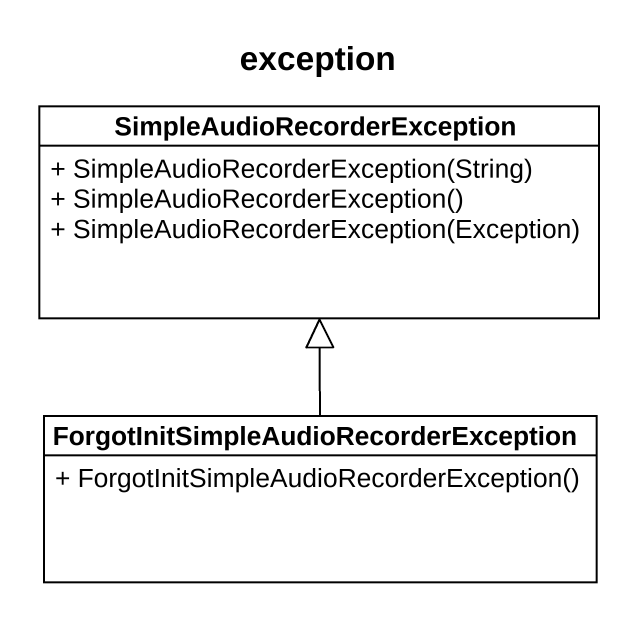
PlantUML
@startuml
title exception
hide circle
hide empty members
skinparam classAttributeIconSize 0
class SimpleAudioRecorderException {
  + SimpleAudioRecorderException(String)
  + SimpleAudioRecorderException()
  + SimpleAudioRecorderException(Exception)
}
class "ForgotInitSimpleAudioRecorderException" as ForgotInitSimpleAudioRecorde {
  + ForgotInitSimpleAudioRecorderException()
}
ForgotInitSimpleAudioRecorde -up-|> SimpleAudioRecorderException
@enduml
